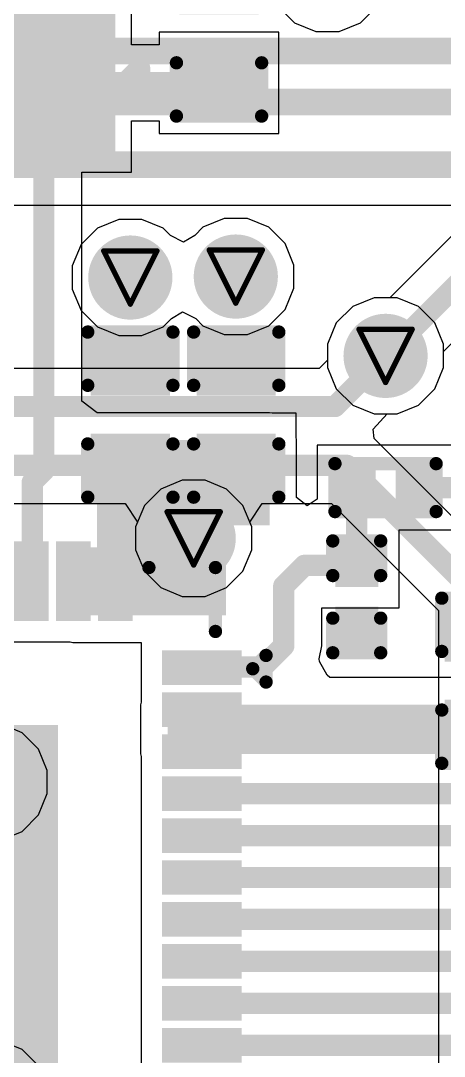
# Model space of a CAD drawing. Header units: inches. Extents: x -6 to 385, y -2 to 102.
# Drawn here: x 50.47 to 54.51, y 33.13 to 43.01 of the extents above; entities that cross this region are included whole.
import ezdxf

# ---------------------------------------------------------------- set-up
doc = ezdxf.new("R2010")
doc.units = ezdxf.units.IN
for name, color, linetype in [('Bottom Layer', 5, 'Continuous'), ('Bottom Overlay', 54, 'Continuous'), ('Bottom Paste', 16, 'Continuous'), ('Bottom Solder', 6, 'Continuous'), ('Drill Drawing', 1, 'Continuous'), ('Layer 1', 16, 'Continuous'), ('Layer 2', 76, 'Continuous'), ('Top Layer', 1, 'Continuous'), ('Top Solder', 216, 'Continuous'), ('Via Holes', 16, 'Continuous')]:
    doc.layers.add(name, color=color, linetype=linetype)

# ---------------------------------------------------------------- blocks, each defined once
blk = doc.blocks.new('X322540MPB4SI__B_6')
at = {"layer": 'Bottom Layer'}
blk.add_hatch(color=5, dxfattribs=at).paths.add_polyline_path([(-1.8, 1.45), (-0.4, 1.45), (-0.4, 0.25), (-1.8, 0.25)])
at = {"layer": 'Bottom Paste'}
blk.add_hatch(color=16, dxfattribs=at).paths.add_polyline_path([(-1.8, 1.45), (-0.4, 1.45), (-0.4, 0.25), (-1.8, 0.25)])
at = {"layer": 'Bottom Solder'}
blk.add_hatch(color=6, dxfattribs=at).paths.add_polyline_path([(-1.9016, 1.5516), (-0.2984, 1.5516), (-0.2984, 0.1484), (-1.9016, 0.1484)])
at = {"layer": 'Bottom Overlay'}
for points in [[(-1.9812, 0.8636, 0.2, 0.2, 0), (-2.1336, 1.016, 0.2, 0.2, 0)], [(-2.1336, 1.016, 0.2, 0.2, 0), (-2.1336, 0.7112, 0.2, 0.2, 0)], [(-1.9812, 0.8636, 0.2, 0.2, 0), (-2.1336, 0.7112, 0.2, 0.2, 0)]]:
    blk.add_lwpolyline(points, format="xyseb", dxfattribs=at)
for points in [[(-2.1836, 1.016, 0.1, 0.1, 1), (-2.0836, 1.016, 0.1, 0.1, 1)], [(-2.1836, 1.016, 0.1, 0.1, 1), (-2.0836, 1.016, 0.1, 0.1, 1)], [(-2.0312, 0.8636, 0.1, 0.1, 1), (-1.9312, 0.8636, 0.1, 0.1, 1)], [(-2.0312, 0.8636, 0.1, 0.1, 1), (-1.9312, 0.8636, 0.1, 0.1, 1)], [(-2.1836, 0.7112, 0.1, 0.1, 1), (-2.0836, 0.7112, 0.1, 0.1, 1)], [(-2.1836, 0.7112, 0.1, 0.1, 1), (-2.0836, 0.7112, 0.1, 0.1, 1)]]:
    blk.add_lwpolyline(points, format="xyseb", close=True, dxfattribs=at)
blk = doc.blocks.new('56_QFN__7_7__B_10')
at = {"layer": 'Bottom Layer'}
for points in [[(2, 2), (2, -2), (-2, -2), (-2, 2)], [(-3.75, 1.11), (-3.1, 1.11), (-3.1, 0.89), (-3.75, 0.89)], [(-3.75, 0.71), (-3.1, 0.71), (-3.1, 0.49), (-3.75, 0.49)], [(-3.75, 0.31), (-3.1, 0.31), (-3.1, 0.09), (-3.75, 0.09)], [(-3.75, -0.09), (-3.1, -0.09), (-3.1, -0.31), (-3.75, -0.31)], [(-3.75, -0.49), (-3.1, -0.49), (-3.1, -0.71), (-3.75, -0.71)], [(-3.75, -0.89), (-3.1, -0.89), (-3.1, -1.11), (-3.75, -1.11)], [(-3.75, -1.29), (-3.1, -1.29), (-3.1, -1.51), (-3.75, -1.51)], [(-3.75, -1.69), (-3.1, -1.69), (-3.1, -1.91), (-3.75, -1.91)], [(-3.75, -2.09), (-3.1, -2.09), (-3.1, -2.31), (-3.75, -2.31)], [(-3.75, -2.49), (-3.1, -2.49), (-3.1, -2.71), (-3.75, -2.71)], [(-2.49, -3.1), (-2.49, -3.75), (-2.71, -3.75), (-2.71, -3.1)], [(-2.09, -3.1), (-2.09, -3.75), (-2.31, -3.75), (-2.31, -3.1)], [(-1.69, -3.1), (-1.69, -3.75), (-1.91, -3.75), (-1.91, -3.1)]]:
    blk.add_hatch(color=5, dxfattribs=at).paths.add_polyline_path(points)
at = {"layer": 'Bottom Paste'}
for points in [[(2, 2), (2, -2), (-2, -2), (-2, 2)], [(-3.75, 1.11), (-3.1, 1.11), (-3.1, 0.89), (-3.75, 0.89)], [(-3.75, 0.71), (-3.1, 0.71), (-3.1, 0.49), (-3.75, 0.49)], [(-3.75, 0.31), (-3.1, 0.31), (-3.1, 0.09), (-3.75, 0.09)], [(-3.75, -0.09), (-3.1, -0.09), (-3.1, -0.31), (-3.75, -0.31)], [(-3.75, -0.49), (-3.1, -0.49), (-3.1, -0.71), (-3.75, -0.71)], [(-3.75, -0.89), (-3.1, -0.89), (-3.1, -1.11), (-3.75, -1.11)], [(-3.75, -1.29), (-3.1, -1.29), (-3.1, -1.51), (-3.75, -1.51)], [(-3.75, -1.69), (-3.1, -1.69), (-3.1, -1.91), (-3.75, -1.91)], [(-3.75, -2.09), (-3.1, -2.09), (-3.1, -2.31), (-3.75, -2.31)], [(-3.75, -2.49), (-3.1, -2.49), (-3.1, -2.71), (-3.75, -2.71)], [(-2.49, -3.1), (-2.49, -3.75), (-2.71, -3.75), (-2.71, -3.1)], [(-2.09, -3.1), (-2.09, -3.75), (-2.31, -3.75), (-2.31, -3.1)], [(-1.69, -3.1), (-1.69, -3.75), (-1.91, -3.75), (-1.91, -3.1)]]:
    blk.add_hatch(color=16, dxfattribs=at).paths.add_polyline_path(points)
at = {"layer": 'Bottom Solder'}
for points in [[(2.055, 2.055), (2.055, -2.055), (-2.055, -2.055), (-2.055, 2.055)], [(-3.805, 1.165), (-3.045, 1.165), (-3.045, 0.835), (-3.805, 0.835)], [(-3.805, 0.765), (-3.045, 0.765), (-3.045, 0.435), (-3.805, 0.435)], [(-3.805, 0.365), (-3.045, 0.365), (-3.045, 0.035), (-3.805, 0.035)], [(-3.805, -0.035), (-3.045, -0.035), (-3.045, -0.365), (-3.805, -0.365)], [(-3.805, -0.435), (-3.045, -0.435), (-3.045, -0.765), (-3.805, -0.765)], [(-3.805, -0.835), (-3.045, -0.835), (-3.045, -1.165), (-3.805, -1.165)], [(-3.805, -1.235), (-3.045, -1.235), (-3.045, -1.565), (-3.805, -1.565)], [(-3.805, -1.635), (-3.045, -1.635), (-3.045, -1.965), (-3.805, -1.965)], [(-3.805, -2.035), (-3.045, -2.035), (-3.045, -2.365), (-3.805, -2.365)], [(-3.805, -2.435), (-3.045, -2.435), (-3.045, -2.765), (-3.805, -2.765)], [(-2.435, -3.045), (-2.435, -3.805), (-2.765, -3.805), (-2.765, -3.045)], [(-2.035, -3.045), (-2.035, -3.805), (-2.365, -3.805), (-2.365, -3.045)], [(-1.635, -3.045), (-1.635, -3.805), (-1.965, -3.805), (-1.965, -3.045)]]:
    blk.add_hatch(color=6, dxfattribs=at).paths.add_polyline_path(points)
at = {"layer": 'Bottom Overlay'}
for points in [[(-4.0386, -2.4638, 0.127, 0.127, 0), (-4.0386, -2.7178, 0.127, 0.127, 0)], [(-3.9116, -2.5908, 0.127, 0.127, 0), (-4.0386, -2.4638, 0.127, 0.127, 0)], [(-3.9116, -2.5908, 0.127, 0.127, 0), (-4.0386, -2.7178, 0.127, 0.127, 0)], [(-3.556, -2.9464, 0.127, 0.127, 0), (-3.556, -3.556, 0.127, 0.127, 0)], [(-2.921, -3.556, 0.127, 0.127, 0), (-3.556, -3.556, 0.127, 0.127, 0)]]:
    blk.add_lwpolyline(points, format="xyseb", dxfattribs=at)
for points in [[(-4.0703, -2.4638, 0.0635, 0.0635, 1), (-4.0069, -2.4638, 0.0635, 0.0635, 1)], [(-4.0703, -2.4638, 0.0635, 0.0635, 1), (-4.0069, -2.4638, 0.0635, 0.0635, 1)], [(-3.9434, -2.5908, 0.0635, 0.0635, 1), (-3.8798, -2.5908, 0.0635, 0.0635, 1)], [(-3.9434, -2.5908, 0.0635, 0.0635, 1), (-3.8798, -2.5908, 0.0635, 0.0635, 1)], [(-4.0703, -2.7178, 0.0635, 0.0635, 1), (-4.0069, -2.7178, 0.0635, 0.0635, 1)], [(-4.0703, -2.7178, 0.0635, 0.0635, 1), (-4.0069, -2.7178, 0.0635, 0.0635, 1)], [(-3.5877, -2.9464, 0.0635, 0.0635, 1), (-3.5242, -2.9464, 0.0635, 0.0635, 1)], [(-3.5877, -3.556, 0.0635, 0.0635, 1), (-3.5242, -3.556, 0.0635, 0.0635, 1)], [(-3.5877, -3.556, 0.0635, 0.0635, 1), (-3.5242, -3.556, 0.0635, 0.0635, 1)], [(-2.9527, -3.556, 0.0635, 0.0635, 1), (-2.8893, -3.556, 0.0635, 0.0635, 1)]]:
    blk.add_lwpolyline(points, format="xyseb", close=True, dxfattribs=at)
blk = doc.blocks.new('IND_0201_B_45')
at = {"layer": 'Bottom Layer'}
for points in [[(-0.4, 0.15), (-0.15, 0.15), (-0.15, -0.15), (-0.4, -0.15)], [(0.15, 0.15), (0.4, 0.15), (0.4, -0.15), (0.15, -0.15)]]:
    blk.add_hatch(color=5, dxfattribs=at).paths.add_polyline_path(points)
at = {"layer": 'Bottom Paste'}
for points in [[(-0.4, 0.15), (-0.15, 0.15), (-0.15, -0.15), (-0.4, -0.15)], [(0.15, 0.15), (0.4, 0.15), (0.4, -0.15), (0.15, -0.15)]]:
    blk.add_hatch(color=16, dxfattribs=at).paths.add_polyline_path(points)
at = {"layer": 'Bottom Solder'}
for points in [[(-0.455, 0.205), (-0.095, 0.205), (-0.095, -0.205), (-0.455, -0.205)], [(0.095, 0.205), (0.455, 0.205), (0.455, -0.205), (0.095, -0.205)]]:
    blk.add_hatch(color=6, dxfattribs=at).paths.add_polyline_path(points)
at = {"layer": 'Bottom Overlay'}
for points in [[(-0.4826, 0.2286, 0.127, 0.127, 0), (-0.4826, -0.2286, 0.127, 0.127, 0)], [(0.4826, 0.2286, 0.127, 0.127, 0), (-0.4826, 0.2286, 0.127, 0.127, 0)], [(0.4826, 0.2286, 0.127, 0.127, 0), (0.4826, -0.2286, 0.127, 0.127, 0)], [(0.4826, -0.2286, 0.127, 0.127, 0), (-0.4826, -0.2286, 0.127, 0.127, 0)]]:
    blk.add_lwpolyline(points, format="xyseb", dxfattribs=at)
for points in [[(-0.5143, 0.2286, 0.0635, 0.0635, 1), (-0.4508, 0.2286, 0.0635, 0.0635, 1)], [(-0.5143, 0.2286, 0.0635, 0.0635, 1), (-0.4508, 0.2286, 0.0635, 0.0635, 1)], [(0.4508, 0.2286, 0.0635, 0.0635, 1), (0.5143, 0.2286, 0.0635, 0.0635, 1)], [(0.4508, 0.2286, 0.0635, 0.0635, 1), (0.5143, 0.2286, 0.0635, 0.0635, 1)], [(-0.5143, -0.2286, 0.0635, 0.0635, 1), (-0.4508, -0.2286, 0.0635, 0.0635, 1)], [(-0.5143, -0.2286, 0.0635, 0.0635, 1), (-0.4508, -0.2286, 0.0635, 0.0635, 1)], [(0.4508, -0.2286, 0.0635, 0.0635, 1), (0.5143, -0.2286, 0.0635, 0.0635, 1)], [(0.4508, -0.2286, 0.0635, 0.0635, 1), (0.5143, -0.2286, 0.0635, 0.0635, 1)]]:
    blk.add_lwpolyline(points, format="xyseb", close=True, dxfattribs=at)
blk = doc.blocks.new('C___0402_B_58')
at = {"layer": 'Bottom Layer'}
for points in [[(-0.2413, 0.3175), (-0.2413, -0.3175), (-0.6985, -0.3175), (-0.6985, 0.3175)], [(0.6985, 0.3175), (0.6985, -0.3175), (0.2413, -0.3175), (0.2413, 0.3175)]]:
    blk.add_hatch(color=5, dxfattribs=at).paths.add_polyline_path(points)
at = {"layer": 'Bottom Paste'}
for points in [[(-0.2413, 0.3175), (-0.2413, -0.3175), (-0.6985, -0.3175), (-0.6985, 0.3175)], [(0.6985, 0.3175), (0.6985, -0.3175), (0.2413, -0.3175), (0.2413, 0.3175)]]:
    blk.add_hatch(color=16, dxfattribs=at).paths.add_polyline_path(points)
at = {"layer": 'Bottom Solder'}
for points in [[(-0.1813, 0.3775), (-0.1813, -0.3775), (-0.7585, -0.3775), (-0.7585, 0.3775)], [(0.7585, 0.3775), (0.7585, -0.3775), (0.1813, -0.3775), (0.1813, 0.3775)]]:
    blk.add_hatch(color=6, dxfattribs=at).paths.add_polyline_path(points)
at = {"layer": 'Bottom Overlay'}
for points in [[(-0.7874, -0.4064, 0.127, 0.127, 0), (-0.7874, 0.4064, 0.127, 0.127, 0)], [(-0.2794, 0.4064, 0.127, 0.127, 0), (-0.7874, 0.4064, 0.127, 0.127, 0)], [(0.7874, 0.4064, 0.127, 0.127, 0), (0.2794, 0.4064, 0.127, 0.127, 0)], [(0.7874, -0.4064, 0.127, 0.127, 0), (0.7874, 0.4064, 0.127, 0.127, 0)], [(-0.2794, -0.4064, 0.127, 0.127, 0), (-0.7874, -0.4064, 0.127, 0.127, 0)], [(0.7874, -0.4064, 0.127, 0.127, 0), (0.2794, -0.4064, 0.127, 0.127, 0)]]:
    blk.add_lwpolyline(points, format="xyseb", dxfattribs=at)
for points in [[(-0.8191, 0.4064, 0.0635, 0.0635, 1), (-0.7556, 0.4064, 0.0635, 0.0635, 1)], [(-0.8191, 0.4064, 0.0635, 0.0635, 1), (-0.7556, 0.4064, 0.0635, 0.0635, 1)], [(-0.3111, 0.4064, 0.0635, 0.0635, 1), (-0.2477, 0.4064, 0.0635, 0.0635, 1)], [(0.2477, 0.4064, 0.0635, 0.0635, 1), (0.3111, 0.4064, 0.0635, 0.0635, 1)], [(0.7556, 0.4064, 0.0635, 0.0635, 1), (0.8191, 0.4064, 0.0635, 0.0635, 1)], [(0.7556, 0.4064, 0.0635, 0.0635, 1), (0.8191, 0.4064, 0.0635, 0.0635, 1)], [(-0.8191, -0.4064, 0.0635, 0.0635, 1), (-0.7556, -0.4064, 0.0635, 0.0635, 1)], [(-0.8191, -0.4064, 0.0635, 0.0635, 1), (-0.7556, -0.4064, 0.0635, 0.0635, 1)], [(-0.3111, -0.4064, 0.0635, 0.0635, 1), (-0.2477, -0.4064, 0.0635, 0.0635, 1)], [(0.2477, -0.4064, 0.0635, 0.0635, 1), (0.3111, -0.4064, 0.0635, 0.0635, 1)], [(0.7556, -0.4064, 0.0635, 0.0635, 1), (0.8191, -0.4064, 0.0635, 0.0635, 1)], [(0.7556, -0.4064, 0.0635, 0.0635, 1), (0.8191, -0.4064, 0.0635, 0.0635, 1)]]:
    blk.add_lwpolyline(points, format="xyseb", close=True, dxfattribs=at)
blk = doc.blocks.new('C___0402_B_60')
at = {"layer": 'Bottom Layer'}
for points in [[(-0.2413, 0.3175), (-0.2413, -0.3175), (-0.6985, -0.3175), (-0.6985, 0.3175)], [(0.6985, 0.3175), (0.6985, -0.3175), (0.2413, -0.3175), (0.2413, 0.3175)]]:
    blk.add_hatch(color=5, dxfattribs=at).paths.add_polyline_path(points)
at = {"layer": 'Bottom Paste'}
for points in [[(-0.2413, 0.3175), (-0.2413, -0.3175), (-0.6985, -0.3175), (-0.6985, 0.3175)], [(0.6985, 0.3175), (0.6985, -0.3175), (0.2413, -0.3175), (0.2413, 0.3175)]]:
    blk.add_hatch(color=16, dxfattribs=at).paths.add_polyline_path(points)
at = {"layer": 'Bottom Solder'}
for points in [[(-0.1813, 0.3775), (-0.1813, -0.3775), (-0.7585, -0.3775), (-0.7585, 0.3775)], [(0.7585, 0.3775), (0.7585, -0.3775), (0.1813, -0.3775), (0.1813, 0.3775)]]:
    blk.add_hatch(color=6, dxfattribs=at).paths.add_polyline_path(points)
at = {"layer": 'Bottom Overlay'}
for points in [[(-0.7874, -0.4064, 0.127, 0.127, 0), (-0.7874, 0.4064, 0.127, 0.127, 0)], [(-0.2794, 0.4064, 0.127, 0.127, 0), (-0.7874, 0.4064, 0.127, 0.127, 0)], [(0.7874, 0.4064, 0.127, 0.127, 0), (0.2794, 0.4064, 0.127, 0.127, 0)], [(0.7874, -0.4064, 0.127, 0.127, 0), (0.7874, 0.4064, 0.127, 0.127, 0)], [(-0.2794, -0.4064, 0.127, 0.127, 0), (-0.7874, -0.4064, 0.127, 0.127, 0)], [(0.7874, -0.4064, 0.127, 0.127, 0), (0.2794, -0.4064, 0.127, 0.127, 0)]]:
    blk.add_lwpolyline(points, format="xyseb", dxfattribs=at)
for points in [[(-0.8191, 0.4064, 0.0635, 0.0635, 1), (-0.7556, 0.4064, 0.0635, 0.0635, 1)], [(-0.8191, 0.4064, 0.0635, 0.0635, 1), (-0.7556, 0.4064, 0.0635, 0.0635, 1)], [(-0.3111, 0.4064, 0.0635, 0.0635, 1), (-0.2477, 0.4064, 0.0635, 0.0635, 1)], [(0.2477, 0.4064, 0.0635, 0.0635, 1), (0.3111, 0.4064, 0.0635, 0.0635, 1)], [(0.7556, 0.4064, 0.0635, 0.0635, 1), (0.8191, 0.4064, 0.0635, 0.0635, 1)], [(0.7556, 0.4064, 0.0635, 0.0635, 1), (0.8191, 0.4064, 0.0635, 0.0635, 1)], [(-0.8191, -0.4064, 0.0635, 0.0635, 1), (-0.7556, -0.4064, 0.0635, 0.0635, 1)], [(-0.8191, -0.4064, 0.0635, 0.0635, 1), (-0.7556, -0.4064, 0.0635, 0.0635, 1)], [(-0.3111, -0.4064, 0.0635, 0.0635, 1), (-0.2477, -0.4064, 0.0635, 0.0635, 1)], [(0.2477, -0.4064, 0.0635, 0.0635, 1), (0.3111, -0.4064, 0.0635, 0.0635, 1)], [(0.7556, -0.4064, 0.0635, 0.0635, 1), (0.8191, -0.4064, 0.0635, 0.0635, 1)], [(0.7556, -0.4064, 0.0635, 0.0635, 1), (0.8191, -0.4064, 0.0635, 0.0635, 1)]]:
    blk.add_lwpolyline(points, format="xyseb", close=True, dxfattribs=at)
blk = doc.blocks.new('CAP_0201_B_64')
at = {"layer": 'Bottom Layer'}
for points in [[(-0.45, 0.15), (-0.15, 0.15), (-0.15, -0.15), (-0.45, -0.15)], [(0.15, 0.15), (0.45, 0.15), (0.45, -0.15), (0.15, -0.15)]]:
    blk.add_hatch(color=5, dxfattribs=at).paths.add_polyline_path(points)
at = {"layer": 'Bottom Paste'}
for points in [[(-0.45, 0.15), (-0.15, 0.15), (-0.15, -0.15), (-0.45, -0.15)], [(0.15, 0.15), (0.45, 0.15), (0.45, -0.15), (0.15, -0.15)]]:
    blk.add_hatch(color=16, dxfattribs=at).paths.add_polyline_path(points)
at = {"layer": 'Bottom Solder'}
for points in [[(-0.505, 0.205), (-0.095, 0.205), (-0.095, -0.205), (-0.505, -0.205)], [(0.095, 0.205), (0.505, 0.205), (0.505, -0.205), (0.095, -0.205)]]:
    blk.add_hatch(color=6, dxfattribs=at).paths.add_polyline_path(points)
at = {"layer": 'Bottom Overlay'}
for points in [[(-0.5334, 0.2286, 0.127, 0.127, 0), (-0.2032, 0.2286, 0.127, 0.127, 0)], [(-0.5334, 0.2286, 0.127, 0.127, 0), (-0.5334, -0.2286, 0.127, 0.127, 0)], [(0.2032, 0.2286, 0.127, 0.127, 0), (0.5334, 0.2286, 0.127, 0.127, 0)], [(0.5334, 0.2286, 0.127, 0.127, 0), (0.5334, -0.2286, 0.127, 0.127, 0)], [(-0.5334, -0.2286, 0.127, 0.127, 0), (-0.2032, -0.2286, 0.127, 0.127, 0)], [(0.2032, -0.2286, 0.127, 0.127, 0), (0.5334, -0.2286, 0.127, 0.127, 0)]]:
    blk.add_lwpolyline(points, format="xyseb", dxfattribs=at)
for points in [[(-0.5651, 0.2286, 0.0635, 0.0635, 1), (-0.5016, 0.2286, 0.0635, 0.0635, 1)], [(-0.5651, 0.2286, 0.0635, 0.0635, 1), (-0.5016, 0.2286, 0.0635, 0.0635, 1)], [(-0.2349, 0.2286, 0.0635, 0.0635, 1), (-0.1714, 0.2286, 0.0635, 0.0635, 1)], [(0.1714, 0.2286, 0.0635, 0.0635, 1), (0.2349, 0.2286, 0.0635, 0.0635, 1)], [(0.5016, 0.2286, 0.0635, 0.0635, 1), (0.5651, 0.2286, 0.0635, 0.0635, 1)], [(0.5016, 0.2286, 0.0635, 0.0635, 1), (0.5651, 0.2286, 0.0635, 0.0635, 1)], [(-0.5651, -0.2286, 0.0635, 0.0635, 1), (-0.5016, -0.2286, 0.0635, 0.0635, 1)], [(-0.5651, -0.2286, 0.0635, 0.0635, 1), (-0.5016, -0.2286, 0.0635, 0.0635, 1)], [(-0.2349, -0.2286, 0.0635, 0.0635, 1), (-0.1714, -0.2286, 0.0635, 0.0635, 1)], [(0.1714, -0.2286, 0.0635, 0.0635, 1), (0.2349, -0.2286, 0.0635, 0.0635, 1)], [(0.5016, -0.2286, 0.0635, 0.0635, 1), (0.5651, -0.2286, 0.0635, 0.0635, 1)], [(0.5016, -0.2286, 0.0635, 0.0635, 1), (0.5651, -0.2286, 0.0635, 0.0635, 1)]]:
    blk.add_lwpolyline(points, format="xyseb", close=True, dxfattribs=at)
blk = doc.blocks.new('C___0402_B_66')
at = {"layer": 'Bottom Layer'}
for points in [[(-0.2413, 0.3175), (-0.2413, -0.3175), (-0.6985, -0.3175), (-0.6985, 0.3175)], [(0.6985, 0.3175), (0.6985, -0.3175), (0.2413, -0.3175), (0.2413, 0.3175)]]:
    blk.add_hatch(color=5, dxfattribs=at).paths.add_polyline_path(points)
at = {"layer": 'Bottom Paste'}
for points in [[(-0.2413, 0.3175), (-0.2413, -0.3175), (-0.6985, -0.3175), (-0.6985, 0.3175)], [(0.6985, 0.3175), (0.6985, -0.3175), (0.2413, -0.3175), (0.2413, 0.3175)]]:
    blk.add_hatch(color=16, dxfattribs=at).paths.add_polyline_path(points)
at = {"layer": 'Bottom Solder'}
for points in [[(-0.1813, 0.3775), (-0.1813, -0.3775), (-0.7585, -0.3775), (-0.7585, 0.3775)], [(0.7585, 0.3775), (0.7585, -0.3775), (0.1813, -0.3775), (0.1813, 0.3775)]]:
    blk.add_hatch(color=6, dxfattribs=at).paths.add_polyline_path(points)
at = {"layer": 'Bottom Overlay'}
for points in [[(-0.7874, -0.4064, 0.127, 0.127, 0), (-0.7874, 0.4064, 0.127, 0.127, 0)], [(-0.2794, 0.4064, 0.127, 0.127, 0), (-0.7874, 0.4064, 0.127, 0.127, 0)], [(0.7874, 0.4064, 0.127, 0.127, 0), (0.2794, 0.4064, 0.127, 0.127, 0)], [(0.7874, -0.4064, 0.127, 0.127, 0), (0.7874, 0.4064, 0.127, 0.127, 0)], [(-0.2794, -0.4064, 0.127, 0.127, 0), (-0.7874, -0.4064, 0.127, 0.127, 0)], [(0.7874, -0.4064, 0.127, 0.127, 0), (0.2794, -0.4064, 0.127, 0.127, 0)]]:
    blk.add_lwpolyline(points, format="xyseb", dxfattribs=at)
for points in [[(-0.8191, 0.4064, 0.0635, 0.0635, 1), (-0.7556, 0.4064, 0.0635, 0.0635, 1)], [(-0.8191, 0.4064, 0.0635, 0.0635, 1), (-0.7556, 0.4064, 0.0635, 0.0635, 1)], [(-0.3111, 0.4064, 0.0635, 0.0635, 1), (-0.2477, 0.4064, 0.0635, 0.0635, 1)], [(0.2477, 0.4064, 0.0635, 0.0635, 1), (0.3111, 0.4064, 0.0635, 0.0635, 1)], [(0.7556, 0.4064, 0.0635, 0.0635, 1), (0.8191, 0.4064, 0.0635, 0.0635, 1)], [(0.7556, 0.4064, 0.0635, 0.0635, 1), (0.8191, 0.4064, 0.0635, 0.0635, 1)], [(-0.8191, -0.4064, 0.0635, 0.0635, 1), (-0.7556, -0.4064, 0.0635, 0.0635, 1)], [(-0.8191, -0.4064, 0.0635, 0.0635, 1), (-0.7556, -0.4064, 0.0635, 0.0635, 1)], [(-0.3111, -0.4064, 0.0635, 0.0635, 1), (-0.2477, -0.4064, 0.0635, 0.0635, 1)], [(0.2477, -0.4064, 0.0635, 0.0635, 1), (0.3111, -0.4064, 0.0635, 0.0635, 1)], [(0.7556, -0.4064, 0.0635, 0.0635, 1), (0.8191, -0.4064, 0.0635, 0.0635, 1)], [(0.7556, -0.4064, 0.0635, 0.0635, 1), (0.8191, -0.4064, 0.0635, 0.0635, 1)]]:
    blk.add_lwpolyline(points, format="xyseb", close=True, dxfattribs=at)
blk = doc.blocks.new('C___0402_B_67')
at = {"layer": 'Bottom Layer'}
for points in [[(-0.2413, 0.3175), (-0.2413, -0.3175), (-0.6985, -0.3175), (-0.6985, 0.3175)], [(0.6985, 0.3175), (0.6985, -0.3175), (0.2413, -0.3175), (0.2413, 0.3175)]]:
    blk.add_hatch(color=5, dxfattribs=at).paths.add_polyline_path(points)
at = {"layer": 'Bottom Paste'}
for points in [[(-0.2413, 0.3175), (-0.2413, -0.3175), (-0.6985, -0.3175), (-0.6985, 0.3175)], [(0.6985, 0.3175), (0.6985, -0.3175), (0.2413, -0.3175), (0.2413, 0.3175)]]:
    blk.add_hatch(color=16, dxfattribs=at).paths.add_polyline_path(points)
at = {"layer": 'Bottom Solder'}
for points in [[(-0.1813, 0.3775), (-0.1813, -0.3775), (-0.7585, -0.3775), (-0.7585, 0.3775)], [(0.7585, 0.3775), (0.7585, -0.3775), (0.1813, -0.3775), (0.1813, 0.3775)]]:
    blk.add_hatch(color=6, dxfattribs=at).paths.add_polyline_path(points)
at = {"layer": 'Bottom Overlay'}
for points in [[(-0.7874, -0.4064, 0.127, 0.127, 0), (-0.7874, 0.4064, 0.127, 0.127, 0)], [(-0.2794, 0.4064, 0.127, 0.127, 0), (-0.7874, 0.4064, 0.127, 0.127, 0)], [(0.7874, 0.4064, 0.127, 0.127, 0), (0.2794, 0.4064, 0.127, 0.127, 0)], [(0.7874, -0.4064, 0.127, 0.127, 0), (0.7874, 0.4064, 0.127, 0.127, 0)], [(-0.2794, -0.4064, 0.127, 0.127, 0), (-0.7874, -0.4064, 0.127, 0.127, 0)], [(0.7874, -0.4064, 0.127, 0.127, 0), (0.2794, -0.4064, 0.127, 0.127, 0)]]:
    blk.add_lwpolyline(points, format="xyseb", dxfattribs=at)
for points in [[(-0.8191, 0.4064, 0.0635, 0.0635, 1), (-0.7556, 0.4064, 0.0635, 0.0635, 1)], [(-0.8191, 0.4064, 0.0635, 0.0635, 1), (-0.7556, 0.4064, 0.0635, 0.0635, 1)], [(-0.3111, 0.4064, 0.0635, 0.0635, 1), (-0.2477, 0.4064, 0.0635, 0.0635, 1)], [(0.2477, 0.4064, 0.0635, 0.0635, 1), (0.3111, 0.4064, 0.0635, 0.0635, 1)], [(0.7556, 0.4064, 0.0635, 0.0635, 1), (0.8191, 0.4064, 0.0635, 0.0635, 1)], [(0.7556, 0.4064, 0.0635, 0.0635, 1), (0.8191, 0.4064, 0.0635, 0.0635, 1)], [(-0.8191, -0.4064, 0.0635, 0.0635, 1), (-0.7556, -0.4064, 0.0635, 0.0635, 1)], [(-0.8191, -0.4064, 0.0635, 0.0635, 1), (-0.7556, -0.4064, 0.0635, 0.0635, 1)], [(-0.3111, -0.4064, 0.0635, 0.0635, 1), (-0.2477, -0.4064, 0.0635, 0.0635, 1)], [(0.2477, -0.4064, 0.0635, 0.0635, 1), (0.3111, -0.4064, 0.0635, 0.0635, 1)], [(0.7556, -0.4064, 0.0635, 0.0635, 1), (0.8191, -0.4064, 0.0635, 0.0635, 1)], [(0.7556, -0.4064, 0.0635, 0.0635, 1), (0.8191, -0.4064, 0.0635, 0.0635, 1)]]:
    blk.add_lwpolyline(points, format="xyseb", close=True, dxfattribs=at)

msp = doc.modelspace()

# ---------------------------------------------------------------- hatches: boundary and pattern name
at = {"layer": 'Bottom Layer'}
h = msp.add_hatch(color=5, dxfattribs=at)
edge = h.paths.add_edge_path()
edge.add_arc((51.5119, 40.5606), 0.3, 0, 360)
h = msp.add_hatch(color=5, dxfattribs=at)
edge = h.paths.add_edge_path()
edge.add_arc((52.518, 40.57), 0.3, 0, 360)
h = msp.add_hatch(color=5, dxfattribs=at)
edge = h.paths.add_edge_path()
edge.add_arc((53.9466, 39.8136), 0.3, 0, 360)
for points in [[(51.1945, 37.3392), (52.4239, 37.3392), (52.4239, 39.0121), (51.1945, 39.0121)], [(51.1945, 38.1977), (52.8395, 38.1977), (52.8395, 39.0121), (51.1945, 39.0121)], [(51.1945, 37.3392), (51.8295, 37.3392), (51.8295, 39.0121), (51.1945, 39.0121)], [(50.9625, 37.3392), (51.6981, 37.3392), (51.6981, 37.9892), (50.9625, 37.9892)], [(51.868, 36.0172), (58.8899, 36.0172), (58.8899, 36.4873), (51.868, 36.4873)]]:
    msp.add_hatch(color=5, dxfattribs=at).paths.add_polyline_path(points)
h = msp.add_hatch(color=5, dxfattribs=at)
edge = h.paths.add_edge_path()
edge.add_arc((52.1162, 38.0733), 0.3, 0, 360)
at = {"layer": 'Bottom Solder'}
h = msp.add_hatch(color=6, dxfattribs=at)
edge = h.paths.add_edge_path()
edge.add_arc((51.5119, 40.5606), 0.4016, 0, 360)
h = msp.add_hatch(color=6, dxfattribs=at)
edge = h.paths.add_edge_path()
edge.add_arc((52.518, 40.57), 0.4016, 0, 360)
h = msp.add_hatch(color=6, dxfattribs=at)
edge = h.paths.add_edge_path()
edge.add_arc((53.9466, 39.8136), 0.4016, 0, 360)
h = msp.add_hatch(color=6, dxfattribs=at)
edge = h.paths.add_edge_path()
edge.add_arc((52.1162, 38.0733), 0.4016, 0, 360)
h = msp.add_hatch(color=6, dxfattribs=at)
edge = h.paths.add_edge_path()
edge.add_arc((50.1655, 35.7492), 0.4016, 0, 360)
at = {"layer": 'Layer 1'}
h = msp.add_hatch(color=16, dxfattribs=at)
edge = h.paths.add_edge_path()
edge.add_arc((51.5119, 40.5606), 0.3, 0, 360)
h = msp.add_hatch(color=16, dxfattribs=at)
edge = h.paths.add_edge_path()
edge.add_arc((52.518, 40.57), 0.3, 0, 360)
h = msp.add_hatch(color=16, dxfattribs=at)
edge = h.paths.add_edge_path()
edge.add_arc((53.9466, 39.8136), 0.3, 0, 360)
h = msp.add_hatch(color=16, dxfattribs=at)
edge = h.paths.add_edge_path()
edge.add_arc((52.1162, 38.0733), 0.3, 0, 360)
at = {"layer": 'Layer 2'}
h = msp.add_hatch(color=76, dxfattribs=at)
edge = h.paths.add_edge_path()
edge.add_arc((51.5119, 40.5606), 0.3, 0, 360)
h = msp.add_hatch(color=76, dxfattribs=at)
edge = h.paths.add_edge_path()
edge.add_arc((52.518, 40.57), 0.3, 0, 360)
h = msp.add_hatch(color=76, dxfattribs=at)
edge = h.paths.add_edge_path()
edge.add_arc((53.9466, 39.8136), 0.3, 0, 360)
h = msp.add_hatch(color=76, dxfattribs=at)
edge = h.paths.add_edge_path()
edge.add_arc((52.1162, 38.0733), 0.3, 0, 360)
at = {"layer": 'Top Layer'}
h = msp.add_hatch(color=1, dxfattribs=at)
edge = h.paths.add_edge_path()
edge.add_arc((51.5119, 40.5606), 0.3, 0, 360)
h = msp.add_hatch(color=1, dxfattribs=at)
edge = h.paths.add_edge_path()
edge.add_arc((52.518, 40.57), 0.3, 0, 360)
h = msp.add_hatch(color=1, dxfattribs=at)
edge = h.paths.add_edge_path()
edge.add_arc((53.9466, 39.8136), 0.3, 0, 360)
h = msp.add_hatch(color=1, dxfattribs=at)
edge = h.paths.add_edge_path()
edge.add_arc((52.1162, 38.0733), 0.3, 0, 360)
at = {"layer": 'Top Solder'}
h = msp.add_hatch(color=216, dxfattribs=at)
edge = h.paths.add_edge_path()
edge.add_arc((51.5119, 40.5606), 0.4016, 0, 360)
h = msp.add_hatch(color=216, dxfattribs=at)
edge = h.paths.add_edge_path()
edge.add_arc((52.518, 40.57), 0.4016, 0, 360)
h = msp.add_hatch(color=216, dxfattribs=at)
edge = h.paths.add_edge_path()
edge.add_arc((53.9466, 39.8136), 0.4016, 0, 360)
h = msp.add_hatch(color=216, dxfattribs=at)
edge = h.paths.add_edge_path()
edge.add_arc((52.1162, 38.0733), 0.4016, 0, 360)
h = msp.add_hatch(color=216, dxfattribs=at)
edge = h.paths.add_edge_path()
edge.add_arc((50.1655, 35.7492), 0.4016, 0, 360)
at = {"layer": 'Via Holes'}
h = msp.add_hatch(color=7, dxfattribs=at)
edge = h.paths.add_edge_path()
edge.add_arc((51.5119, 40.5606), 0.15, 0, 360)
h = msp.add_hatch(color=7, dxfattribs=at)
edge = h.paths.add_edge_path()
edge.add_arc((52.518, 40.57), 0.15, 0, 360)
h = msp.add_hatch(color=7, dxfattribs=at)
edge = h.paths.add_edge_path()
edge.add_arc((53.9466, 39.8136), 0.15, 0, 360)
h = msp.add_hatch(color=7, dxfattribs=at)
edge = h.paths.add_edge_path()
edge.add_arc((52.1162, 38.0733), 0.15, 0, 360)

# ---------------------------------------------------------------- linework, layer by layer
at = {"layer": 'Bottom Layer'}
for p, q in [((51.522, 42.7806), (51.522, 43.272)), ((52.9295, 42.9006), (51.7865, 42.9006)), ((51.7865, 42.9006), (51.7865, 42.7806)), ((52.9295, 41.9354), (52.9295, 42.9006)), ((51.7865, 42.7806), (51.522, 42.7806)), ((51.522, 41.564), (51.522, 42.0554)), ((51.522, 42.0554), (51.7865, 42.0554)), ((51.7865, 42.0554), (51.7865, 41.9354)), ((51.7865, 41.9354), (52.9295, 41.9354)), ((55.4133, 41.793), (53.9879, 40.3676)), ((51.0491, 39.3832), (51.0491, 41.564)), ((51.0491, 41.564), (51.522, 41.564)), ((54.5006, 39.8549), (55.8198, 41.1741)), ((53.8364, 40.3676), (53.6328, 40.2833)), ((53.9879, 40.3676), (53.8364, 40.3676)), ((53.6328, 40.2833), (53.4769, 40.1274)), ((53.4769, 40.1274), (53.3926, 39.9238)), ((53.3926, 39.9238), (53.3926, 39.7034)), ((54.5006, 39.7034), (54.5006, 39.8549)), ((53.3926, 39.7034), (53.4769, 39.4998)), ((54.4163, 39.4998), (54.5006, 39.7034)), ((53.4769, 39.4998), (53.6328, 39.344)), ((54.2604, 39.344), (54.4163, 39.4998)), ((51.1945, 39.2711), (51.0491, 39.3832)), ((53.6328, 39.344), (53.8364, 39.2596)), ((54.0568, 39.2596), (54.2604, 39.344)), ((52.8395, 39.2711), (51.1945, 39.2711)), ((52.8645, 39.2661), (52.8395, 39.2711)), ((53.0935, 39.2661), (52.8645, 39.2661)), ((53.0935, 39.0371), (53.0935, 39.2661)), ((53.8364, 39.2596), (54.0568, 39.2596)), ((53.0985, 39.0121), (53.0935, 39.0371)), ((53.0985, 38.4623), (53.0985, 39.0121)), ((55.1918, 38.9613), (53.2926, 38.9613)), ((53.2926, 38.9613), (53.2926, 38.4473)), ((53.1978, 38.3828), (53.0985, 38.4623)), ((53.2926, 38.4473), (53.1978, 38.3828)), ((54.0756, 37.4115), (54.0756, 38.1533)), ((54.0756, 38.1533), (55.1918, 38.1533)), ((53.338, 37.0478), (53.338, 37.4115)), ((53.338, 37.4115), (54.0756, 37.4115)), ((50.0206, 37.0852), (50.9375, 37.0852)), ((50.9375, 37.0852), (50.9625, 37.0802)), ((50.9625, 37.0802), (51.614, 37.0802)), ((51.614, 37.0802), (51.614, 36.5124)), ((53.3134, 36.9241), (53.338, 37.0478)), ((53.3164, 36.8983), (53.3134, 36.9241)), ((53.389, 36.7688), (53.3164, 36.8983)), ((53.4155, 36.7463), (53.389, 36.7688)), ((56.4211, 36.7463), (53.4155, 36.7463)), ((51.614, 36.5124), (51.609, 36.4873)), ((51.609, 36.4873), (51.609, 36.0172)), ((51.609, 36.0172), (51.614, 35.9922)), ((51.614, 35.9922), (51.614, 34.8752)), ((51.614, 34.8752), (51.614, 33.6752)), ((51.614, 33.6752), (51.614, 32.4752))]:
    msp.add_line(p, q, dxfattribs=at)
for points in [[(50.568, 42.418, 0.2032, 0.2032, 0), (50.6865, 42.2995, 0.2032, 0.2032, 0)], [(50.568, 42.418, 0.2032, 0.2032, 0), (52.358, 42.418, 0.2032, 0.2032, 0)], [(50.6865, 38.7191, 0.2032, 0.2032, 0), (50.6865, 42.2995, 0.2032, 0.2032, 0)], [(53.9466, 39.8136, 0.2032, 0.2032, 0), (55.6697, 41.5367, 0.2032, 0.2032, 0)], [(50.5764, 38.609, 0.2032, 0.2032, 0), (50.6865, 38.7191, 0.2032, 0.2032, 0)], [(51.512, 38.7835, 0.2032, 0.2032, 0), (52.522, 38.7835, 0.2032, 0.2032, 0)], [(50.5764, 37.6726, 0.2032, 0.2032, 0), (50.5764, 38.609, 0.2032, 0.2032, 0)], [(53.6716, 37.8155, 0.2032, 0.2032, 0), (53.6716, 38.5573, 0.2032, 0.2032, 0)], [(54.2216, 38.5573, 0.2032, 0.2032, 0), (54.9402, 38.5573, 0.2032, 0.2032, 0)], [(52.9755, 37.6189, 0.2032, 0.2032, 0), (53.172, 37.8155, 0.2032, 0.2032, 0)], [(53.172, 37.8155, 0.2032, 0.2032, 0), (53.6716, 37.8155, 0.2032, 0.2032, 0)], [(50.568, 37.6642, 0.2032, 0.2032, 0), (50.5764, 37.6726, 0.2032, 0.2032, 0)], [(52.9755, 37.0478, 0.2032, 0.2032, 0), (52.9755, 37.6189, 0.2032, 0.2032, 0)], [(52.7752, 36.8476, 0.2032, 0.2032, 0), (52.9755, 37.0478, 0.2032, 0.2032, 0)], [(52.193, 36.8392, 0.2032, 0.2032, 0), (52.2014, 36.8476, 0.2032, 0.2032, 0)], [(52.2014, 36.8476, 0.2032, 0.2032, 0), (52.7752, 36.8476, 0.2032, 0.2032, 0)], [(52.193, 35.6392, 0.2032, 0.2032, 0), (61.9236, 35.6392, 0.2032, 0.2032, 0)], [(52.193, 35.2392, 0.2032, 0.2032, 0), (60.0671, 35.2392, 0.2032, 0.2032, 0)], [(52.193, 34.8392, 0.2032, 0.2032, 0), (59.207, 34.8392, 0.2032, 0.2032, 0)], [(52.193, 34.4392, 0.2032, 0.2032, 0), (56.7402, 34.4392, 0.2032, 0.2032, 0)], [(52.193, 34.0392, 0.2032, 0.2032, 0), (56.1196, 34.0392, 0.2032, 0.2032, 0)], [(52.193, 33.6392, 0.2032, 0.2032, 0), (55.0756, 33.6392, 0.2032, 0.2032, 0)], [(52.193, 33.2392, 0.2032, 0.2032, 0), (54.7184, 33.2392, 0.2032, 0.2032, 0)]]:
    msp.add_lwpolyline(points, format="xyseb", dxfattribs=at)
for points in [[(50.5172, 42.418, 0.1016, 0.1016, 1), (50.6188, 42.418, 0.1016, 0.1016, 1)], [(50.5172, 42.418, 0.1016, 0.1016, 1), (50.6188, 42.418, 0.1016, 0.1016, 1)], [(52.3072, 42.418, 0.1016, 0.1016, 1), (52.4088, 42.418, 0.1016, 0.1016, 1)], [(50.6357, 42.2995, 0.1016, 0.1016, 1), (50.7373, 42.2995, 0.1016, 0.1016, 1)], [(50.6357, 42.2995, 0.1016, 0.1016, 1), (50.7373, 42.2995, 0.1016, 0.1016, 1)], [(53.8958, 39.8136, 0.1016, 0.1016, 1), (53.9974, 39.8136, 0.1016, 0.1016, 1)], [(50.6357, 38.7191, 0.1016, 0.1016, 1), (50.7373, 38.7191, 0.1016, 0.1016, 1)], [(50.6357, 38.7191, 0.1016, 0.1016, 1), (50.7373, 38.7191, 0.1016, 0.1016, 1)], [(51.4612, 38.7835, 0.1016, 0.1016, 1), (51.5628, 38.7835, 0.1016, 0.1016, 1)], [(52.4712, 38.7835, 0.1016, 0.1016, 1), (52.5728, 38.7835, 0.1016, 0.1016, 1)], [(50.5256, 38.609, 0.1016, 0.1016, 1), (50.6272, 38.609, 0.1016, 0.1016, 1)], [(50.5256, 38.609, 0.1016, 0.1016, 1), (50.6272, 38.609, 0.1016, 0.1016, 1)], [(53.6208, 38.5573, 0.1016, 0.1016, 1), (53.7224, 38.5573, 0.1016, 0.1016, 1)], [(54.1708, 38.5573, 0.1016, 0.1016, 1), (54.2724, 38.5573, 0.1016, 0.1016, 1)], [(53.1212, 37.8155, 0.1016, 0.1016, 1), (53.2228, 37.8155, 0.1016, 0.1016, 1)], [(53.1212, 37.8155, 0.1016, 0.1016, 1), (53.2228, 37.8155, 0.1016, 0.1016, 1)], [(53.6208, 37.8155, 0.1016, 0.1016, 1), (53.7224, 37.8155, 0.1016, 0.1016, 1)], [(53.6208, 37.8155, 0.1016, 0.1016, 1), (53.7224, 37.8155, 0.1016, 0.1016, 1)], [(50.5172, 37.6642, 0.1016, 0.1016, 1), (50.6188, 37.6642, 0.1016, 0.1016, 1)], [(50.5256, 37.6726, 0.1016, 0.1016, 1), (50.6272, 37.6726, 0.1016, 0.1016, 1)], [(50.5256, 37.6726, 0.1016, 0.1016, 1), (50.6272, 37.6726, 0.1016, 0.1016, 1)], [(52.9247, 37.6189, 0.1016, 0.1016, 1), (53.0263, 37.6189, 0.1016, 0.1016, 1)], [(52.9247, 37.6189, 0.1016, 0.1016, 1), (53.0263, 37.6189, 0.1016, 0.1016, 1)], [(52.9247, 37.0478, 0.1016, 0.1016, 1), (53.0263, 37.0478, 0.1016, 0.1016, 1)], [(52.9247, 37.0478, 0.1016, 0.1016, 1), (53.0263, 37.0478, 0.1016, 0.1016, 1)], [(52.1422, 36.8392, 0.1016, 0.1016, 1), (52.2438, 36.8392, 0.1016, 0.1016, 1)], [(52.1506, 36.8476, 0.1016, 0.1016, 1), (52.2522, 36.8476, 0.1016, 0.1016, 1)], [(52.1506, 36.8476, 0.1016, 0.1016, 1), (52.2522, 36.8476, 0.1016, 0.1016, 1)], [(52.7244, 36.8476, 0.1016, 0.1016, 1), (52.826, 36.8476, 0.1016, 0.1016, 1)], [(52.7244, 36.8476, 0.1016, 0.1016, 1), (52.826, 36.8476, 0.1016, 0.1016, 1)], [(52.1422, 35.6392, 0.1016, 0.1016, 1), (52.2438, 35.6392, 0.1016, 0.1016, 1)], [(52.1422, 35.2392, 0.1016, 0.1016, 1), (52.2438, 35.2392, 0.1016, 0.1016, 1)], [(52.1422, 34.8392, 0.1016, 0.1016, 1), (52.2438, 34.8392, 0.1016, 0.1016, 1)], [(52.1422, 34.4392, 0.1016, 0.1016, 1), (52.2438, 34.4392, 0.1016, 0.1016, 1)], [(52.1422, 34.0392, 0.1016, 0.1016, 1), (52.2438, 34.0392, 0.1016, 0.1016, 1)], [(52.1422, 33.6392, 0.1016, 0.1016, 1), (52.2438, 33.6392, 0.1016, 0.1016, 1)], [(52.1422, 33.2392, 0.1016, 0.1016, 1), (52.2438, 33.2392, 0.1016, 0.1016, 1)]]:
    msp.add_lwpolyline(points, format="xyseb", close=True, dxfattribs=at)
at = {"layer": 'Drill Drawing'}
for points in [[(51.2579, 40.8146, 0.0508, 0.0508, 0), (51.7659, 40.8146, 0.0508, 0.0508, 0)], [(51.2579, 40.8146, 0.0508, 0.0508, 0), (51.5119, 40.3066, 0.0508, 0.0508, 0)], [(51.5119, 40.3066, 0.0508, 0.0508, 0), (51.7659, 40.8146, 0.0508, 0.0508, 0)], [(52.264, 40.824, 0.0508, 0.0508, 0), (52.772, 40.824, 0.0508, 0.0508, 0)], [(52.264, 40.824, 0.0508, 0.0508, 0), (52.518, 40.316, 0.0508, 0.0508, 0)], [(52.518, 40.316, 0.0508, 0.0508, 0), (52.772, 40.824, 0.0508, 0.0508, 0)], [(53.6926, 40.0676, 0.0508, 0.0508, 0), (54.2006, 40.0676, 0.0508, 0.0508, 0)], [(53.6926, 40.0676, 0.0508, 0.0508, 0), (53.9466, 39.5596, 0.0508, 0.0508, 0)], [(53.9466, 39.5596, 0.0508, 0.0508, 0), (54.2006, 40.0676, 0.0508, 0.0508, 0)], [(51.8622, 38.3273, 0.0508, 0.0508, 0), (52.3702, 38.3273, 0.0508, 0.0508, 0)], [(51.8622, 38.3273, 0.0508, 0.0508, 0), (52.1162, 37.8193, 0.0508, 0.0508, 0)], [(52.1162, 37.8193, 0.0508, 0.0508, 0), (52.3702, 38.3273, 0.0508, 0.0508, 0)]]:
    msp.add_lwpolyline(points, format="xyseb", dxfattribs=at)
for points in [[(51.2452, 40.8146, 0.0254, 0.0254, 1), (51.2706, 40.8146, 0.0254, 0.0254, 1)], [(51.2452, 40.8146, 0.0254, 0.0254, 1), (51.2706, 40.8146, 0.0254, 0.0254, 1)], [(51.7532, 40.8146, 0.0254, 0.0254, 1), (51.7786, 40.8146, 0.0254, 0.0254, 1)], [(51.7532, 40.8146, 0.0254, 0.0254, 1), (51.7786, 40.8146, 0.0254, 0.0254, 1)], [(52.2513, 40.824, 0.0254, 0.0254, 1), (52.2767, 40.824, 0.0254, 0.0254, 1)], [(52.2513, 40.824, 0.0254, 0.0254, 1), (52.2767, 40.824, 0.0254, 0.0254, 1)], [(52.7593, 40.824, 0.0254, 0.0254, 1), (52.7847, 40.824, 0.0254, 0.0254, 1)], [(52.7593, 40.824, 0.0254, 0.0254, 1), (52.7847, 40.824, 0.0254, 0.0254, 1)], [(51.4992, 40.3066, 0.0254, 0.0254, 1), (51.5246, 40.3066, 0.0254, 0.0254, 1)], [(51.4992, 40.3066, 0.0254, 0.0254, 1), (51.5246, 40.3066, 0.0254, 0.0254, 1)], [(52.5053, 40.316, 0.0254, 0.0254, 1), (52.5307, 40.316, 0.0254, 0.0254, 1)], [(52.5053, 40.316, 0.0254, 0.0254, 1), (52.5307, 40.316, 0.0254, 0.0254, 1)], [(53.6799, 40.0676, 0.0254, 0.0254, 1), (53.7053, 40.0676, 0.0254, 0.0254, 1)], [(53.6799, 40.0676, 0.0254, 0.0254, 1), (53.7053, 40.0676, 0.0254, 0.0254, 1)], [(54.1879, 40.0676, 0.0254, 0.0254, 1), (54.2133, 40.0676, 0.0254, 0.0254, 1)], [(54.1879, 40.0676, 0.0254, 0.0254, 1), (54.2133, 40.0676, 0.0254, 0.0254, 1)], [(53.9339, 39.5596, 0.0254, 0.0254, 1), (53.9593, 39.5596, 0.0254, 0.0254, 1)], [(53.9339, 39.5596, 0.0254, 0.0254, 1), (53.9593, 39.5596, 0.0254, 0.0254, 1)], [(51.8495, 38.3273, 0.0254, 0.0254, 1), (51.8749, 38.3273, 0.0254, 0.0254, 1)], [(51.8495, 38.3273, 0.0254, 0.0254, 1), (51.8749, 38.3273, 0.0254, 0.0254, 1)], [(52.3575, 38.3273, 0.0254, 0.0254, 1), (52.3829, 38.3273, 0.0254, 0.0254, 1)], [(52.3575, 38.3273, 0.0254, 0.0254, 1), (52.3829, 38.3273, 0.0254, 0.0254, 1)], [(52.1035, 37.8193, 0.0254, 0.0254, 1), (52.1289, 37.8193, 0.0254, 0.0254, 1)], [(52.1035, 37.8193, 0.0254, 0.0254, 1), (52.1289, 37.8193, 0.0254, 0.0254, 1)]]:
    msp.add_lwpolyline(points, format="xyseb", close=True, dxfattribs=at)
at = {"layer": 'Layer 1'}
for p, q in [((53.8364, 40.3676), (53.6328, 40.2833)), ((54.0568, 40.3676), (53.8364, 40.3676)), ((54.2604, 40.2833), (54.0568, 40.3676)), ((53.6328, 40.2833), (53.4769, 40.1274)), ((54.4163, 40.1274), (54.2604, 40.2833)), ((53.4769, 40.1274), (53.3926, 39.9238)), ((54.5006, 39.9238), (54.4163, 40.1274)), ((53.3926, 39.9238), (53.3926, 39.7034)), ((54.5006, 39.7034), (54.5006, 39.9238)), ((53.3926, 39.7034), (53.4769, 39.4998)), ((54.4163, 39.4998), (54.5006, 39.7034)), ((53.4769, 39.4998), (53.6328, 39.344)), ((54.2604, 39.344), (54.4163, 39.4998)), ((53.6328, 39.344), (53.8364, 39.2596)), ((54.0568, 39.2596), (54.2604, 39.344)), ((53.8364, 39.2596), (54.0568, 39.2596)), ((52.006, 38.6273), (51.8024, 38.5429)), ((52.2264, 38.6273), (52.006, 38.6273)), ((52.43, 38.5429), (52.2264, 38.6273)), ((51.8024, 38.5429), (51.6465, 38.3871)), ((52.5858, 38.3871), (52.43, 38.5429)), ((51.6465, 38.3871), (51.5622, 38.1835)), ((52.6702, 38.1835), (52.5858, 38.3871)), ((51.5622, 38.1835), (51.5622, 37.9631)), ((52.6702, 37.9631), (52.6702, 38.1835)), ((51.5622, 37.9631), (51.6465, 37.7595)), ((52.5858, 37.7595), (52.6702, 37.9631)), ((51.6465, 37.7595), (51.8024, 37.6036)), ((52.43, 37.6036), (52.5858, 37.7595)), ((51.8024, 37.6036), (52.006, 37.5193)), ((52.2264, 37.5193), (52.43, 37.6036)), ((52.006, 37.5193), (52.2264, 37.5193))]:
    msp.add_line(p, q, dxfattribs=at)
at = {"layer": 'Layer 2'}
for p, q in [((52.9229, 43.1456), (53.0788, 42.9897)), ((53.7064, 42.9897), (53.8623, 43.1456)), ((53.0788, 42.9897), (53.2824, 42.9054)), ((53.5028, 42.9054), (53.7064, 42.9897)), ((53.2824, 42.9054), (53.5028, 42.9054)), ((51.4017, 41.1146), (51.1981, 41.0303)), ((51.6221, 41.1146), (51.4017, 41.1146)), ((51.8257, 41.0303), (51.6221, 41.1146)), ((52.4078, 41.124), (52.2042, 41.0396)), ((52.6282, 41.124), (52.4078, 41.124)), ((52.8318, 41.0396), (52.6282, 41.124)), ((51.1981, 41.0303), (51.0422, 40.8744)), ((51.8941, 40.9619), (51.8257, 41.0303)), ((52.2042, 41.0396), (52.1264, 40.9619)), ((52.9877, 40.8838), (52.8318, 41.0396)), ((52.0205, 40.8979), (51.8941, 40.9619)), ((52.1264, 40.9619), (52.0205, 40.8979)), ((51.0422, 40.8744), (50.9579, 40.6708)), ((53.072, 40.6802), (52.9877, 40.8838)), ((50.9579, 40.6708), (50.9579, 40.4504)), ((53.072, 40.4598), (53.072, 40.6802)), ((50.9579, 40.4504), (51.0422, 40.2468)), ((52.9877, 40.2562), (53.072, 40.4598)), ((53.8364, 40.3676), (53.6328, 40.2833)), ((54.0568, 40.3676), (53.8364, 40.3676)), ((54.2604, 40.2833), (54.0568, 40.3676)), ((51.0422, 40.2468), (51.1981, 40.0909)), ((51.9035, 40.1687), (52.0094, 40.2327)), ((52.0094, 40.2327), (52.1358, 40.1687)), ((52.8318, 40.1003), (52.9877, 40.2562)), ((53.6328, 40.2833), (53.4769, 40.1274)), ((54.4163, 40.1274), (54.2604, 40.2833)), ((51.8257, 40.0909), (51.9035, 40.1687)), ((52.1358, 40.1687), (52.2042, 40.1003)), ((52.2042, 40.1003), (52.4078, 40.016)), ((52.6282, 40.016), (52.8318, 40.1003)), ((53.4769, 40.1274), (53.3926, 39.9238)), ((54.5006, 39.9238), (54.4163, 40.1274)), ((51.1981, 40.0909), (51.4017, 40.0066)), ((51.4017, 40.0066), (51.6221, 40.0066)), ((51.6221, 40.0066), (51.8257, 40.0909)), ((52.4078, 40.016), (52.6282, 40.016)), ((53.3926, 39.9238), (53.3926, 39.7034)), ((54.5006, 39.7034), (54.5006, 39.9238)), ((53.3926, 39.7034), (53.4769, 39.4998)), ((54.4163, 39.4998), (54.5006, 39.7034)), ((53.4769, 39.4998), (53.6328, 39.344)), ((54.2604, 39.344), (54.4163, 39.4998)), ((53.6328, 39.344), (53.8364, 39.2596)), ((54.0568, 39.2596), (54.2604, 39.344)), ((53.8364, 39.2596), (54.0568, 39.2596)), ((50.4793, 36.2189), (50.2757, 36.3032)), ((50.6352, 36.063), (50.4793, 36.2189)), ((50.7195, 35.8594), (50.6352, 36.063)), ((50.7195, 35.639), (50.7195, 35.8594)), ((50.6352, 35.4354), (50.7195, 35.639)), ((50.4793, 35.2795), (50.6352, 35.4354)), ((50.2757, 35.1952), (50.4793, 35.2795)), ((50.4793, 33.1989), (50.2757, 33.2832)), ((50.6352, 33.043), (50.4793, 33.1989))]:
    msp.add_line(p, q, dxfattribs=at)
at = {"layer": 'Top Layer'}
for p, q in [((49.8579, 41.2496), (56.0672, 41.2496)), ((53.8364, 40.3676), (53.6328, 40.2833)), ((54.0568, 40.3676), (53.8364, 40.3676)), ((54.2604, 40.2833), (54.0568, 40.3676)), ((53.6328, 40.2833), (53.4769, 40.1274)), ((54.4163, 40.1274), (54.2604, 40.2833)), ((53.4769, 40.1274), (53.3926, 39.9238)), ((54.5006, 39.9238), (54.4163, 40.1274)), ((53.3926, 39.9238), (53.3926, 39.7724)), ((54.5006, 39.7034), (54.5006, 39.9238)), ((53.3926, 39.7724), (53.3136, 39.6934)), ((54.4163, 39.4998), (54.5006, 39.7034)), ((53.3136, 39.6934), (50.2681, 39.6934)), ((54.2604, 39.344), (54.4163, 39.4998)), ((54.0568, 39.2596), (54.2604, 39.344)), ((53.8275, 39.1141), (53.9629, 39.2596)), ((53.9629, 39.2596), (54.0568, 39.2596)), ((53.8363, 39.0255), (53.8275, 39.1141)), ((55.0696, 37.7922), (53.8363, 39.0255)), ((48.8238, 38.4066), (51.4621, 38.4066)), ((51.4621, 38.4066), (51.581, 38.2288)), ((52.6514, 38.2288), (52.7702, 38.4066)), ((52.7702, 38.4066), (53.4297, 38.4066)), ((53.4297, 38.4066), (54.4506, 37.3857)), ((51.581, 38.2288), (51.5622, 38.1835)), ((52.6702, 38.1835), (52.6514, 38.2288)), ((51.5622, 38.1835), (51.5622, 37.9631)), ((52.6702, 37.9631), (52.6702, 38.1835)), ((51.5622, 37.9631), (51.6465, 37.7595)), ((52.5858, 37.7595), (52.6702, 37.9631)), ((51.6465, 37.7595), (51.8024, 37.6036)), ((52.43, 37.6036), (52.5858, 37.7595)), ((51.8024, 37.6036), (52.006, 37.5193)), ((52.2264, 37.5193), (52.43, 37.6036)), ((52.006, 37.5193), (52.2264, 37.5193)), ((54.4506, 37.3857), (54.4506, 29.9562))]:
    msp.add_line(p, q, dxfattribs=at)
for points in [[(43.833, 42.7206, 0.254, 0.254, 0), (59.6, 42.7206, 0.254, 0.254, 0)], [(44.3894, 42.2356, 0.254, 0.254, 0), (58.844, 42.2356, 0.254, 0.254, 0)], [(44.7317, 41.6381, 0.254, 0.254, 0), (56.2281, 41.6381, 0.254, 0.254, 0)], [(53.4638, 39.3308, 0.2032, 0.2032, 0), (53.9466, 39.8136, 0.2032, 0.2032, 0)], [(48.9381, 39.3308, 0.2032, 0.2032, 0), (53.4638, 39.3308, 0.2032, 0.2032, 0)], [(48.8238, 38.7691, 0.2032, 0.2032, 0), (53.5799, 38.7691, 0.2032, 0.2032, 0)], [(53.5799, 38.7691, 0.2032, 0.2032, 0), (54.8132, 37.5358, 0.2032, 0.2032, 0)]]:
    msp.add_lwpolyline(points, format="xyseb", dxfattribs=at)
for points in [[(53.8958, 39.8136, 0.1016, 0.1016, 1), (53.9974, 39.8136, 0.1016, 0.1016, 1)], [(53.413, 39.3308, 0.1016, 0.1016, 1), (53.5146, 39.3308, 0.1016, 0.1016, 1)], [(53.413, 39.3308, 0.1016, 0.1016, 1), (53.5146, 39.3308, 0.1016, 0.1016, 1)], [(53.5291, 38.7691, 0.1016, 0.1016, 1), (53.6307, 38.7691, 0.1016, 0.1016, 1)], [(53.5291, 38.7691, 0.1016, 0.1016, 1), (53.6307, 38.7691, 0.1016, 0.1016, 1)]]:
    msp.add_lwpolyline(points, format="xyseb", close=True, dxfattribs=at)

# ---------------------------------------------------------------- block references
for name, p, rotation in [('X322540MPB4SI__B_6', (49.468, 43.268), 180), ('C___0402_B_58', (52.358, 42.8879), 270), ('C___0402_B_66', (51.512, 39.2534), 270), ('C___0402_B_67', (52.522, 39.2534), 270), ('IND_0201_B_45', (53.9466, 38.5573), 180), ('56_QFN__7_7__B_10', (48.768, 34.2392), 180), ('CAP_0201_B_64', (53.6716, 37.5155), 90), ('C___0402_B_60', (54.8894, 36.7157), 270)]:
    msp.add_blockref(name, p, dxfattribs=dict(rotation=rotation))

doc.saveas('drawing.dxf')
